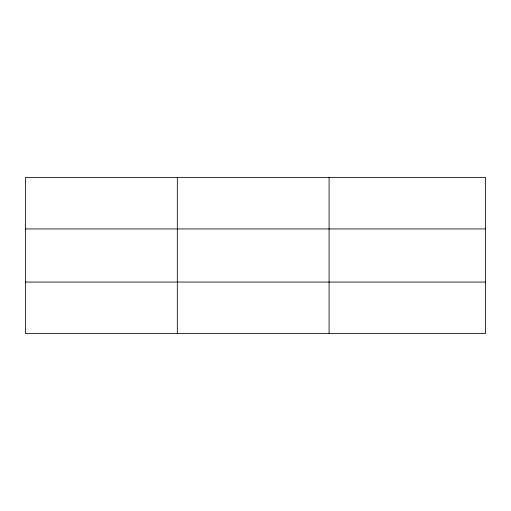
<?xml version="1.0" encoding="UTF-8"?>
<svg xmlns="http://www.w3.org/2000/svg" width="511" height="511" viewBox="0 0 511 511"><rect width="100%" height="100%" fill="white"/><g stroke="black" fill="none" stroke-linecap="round" stroke-linejoin="round"><path stroke-width="0.77" d="M177.317 177.381L177.317 333.619M329.084 177.381L329.084 333.619M485.45 228.941L485.45 177.381L25.55 177.381L25.55 333.619L485.45 333.619L485.45 228.941L25.55 228.941M25.55 282.059L485.45 282.059"/></g></svg>
